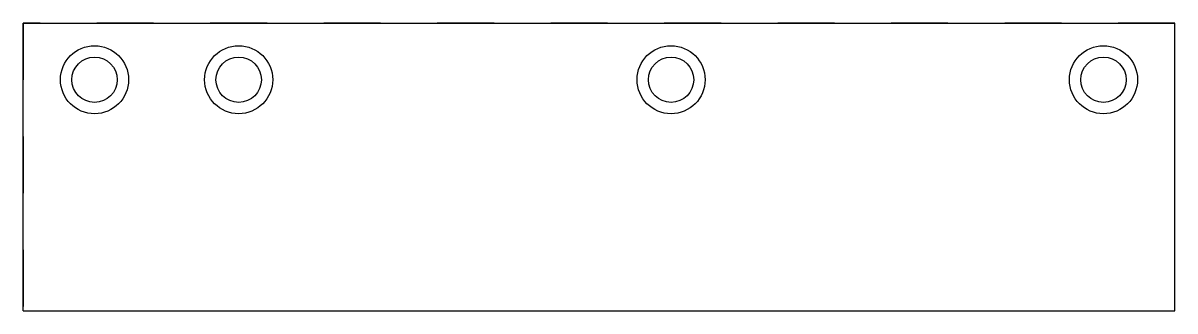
# Model space of a CAD drawing. Extents: x -1.3 to 19, y -4.1 to 1.
import ezdxf

# ---------------------------------------------------------------- set-up
doc = ezdxf.new("R2010")
doc.units = 0
doc.linetypes.add('虚线', pattern=[2, 1, -1])
for name, color, linetype in [('粗实线层', 7, 'CONTINUOUS'), ('细实线层', 7, 'CONTINUOUS'), ('虚线层', 6, '虚线')]:
    doc.layers.add(name, color=color, linetype=linetype)

msp = doc.modelspace()

# ---------------------------------------------------------------- linework, layer by layer
at = {"layer": '粗实线层'}
for p, q in [((-1.26, -4.08), (-1.26, 1)), ((-1.26, 1), (19.04, 1)), ((19.04, -4.08), (19.04, 1)), ((-1.26, -4.08), (19.04, -4.08))]:
    msp.add_line(p, q, dxfattribs=at)
at = {"layer": '细实线层'}
for centre, radius in [((0, 0), 0.6), ((2.54, 0), 0.6), ((10.16, 0), 0.6), ((17.78, 0), 0.6), ((0, 0), 0.4), ((2.54, 0), 0.4), ((10.16, 0), 0.4), ((17.78, 0), 0.4)]:
    msp.add_circle(centre, radius, dxfattribs=at)
at = {"layer": '虚线层'}
msp.add_lwpolyline([(-1.26, 1), (-1.26, -4.08), (19.04, -4.08), (19.04, 1)], close=True, dxfattribs=at)

doc.saveas('drawing.dxf')
